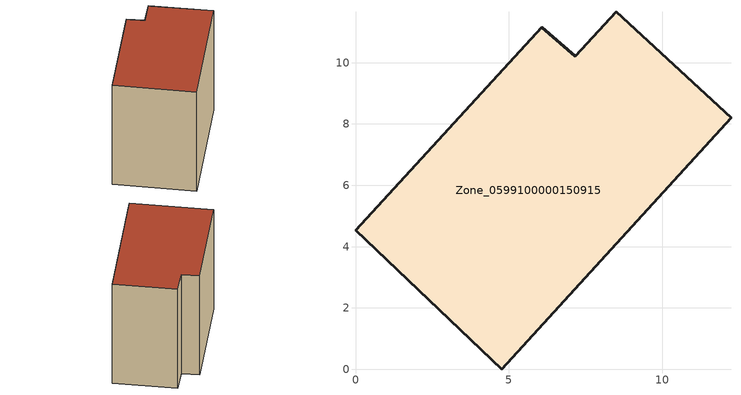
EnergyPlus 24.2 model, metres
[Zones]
Zone_0599100000150915
 floor ground (C_G): 0,4.53 6.08,11.15 7.17,10.21 8.5,11.66 12.25,8.21 4.77,0 z0
 wall outside (C_F): 6.08,11.15 0,4.53 4.77,0 12.25,8.21 8.5,11.66 7.17,10.21 6.08,11.15 z0:9.22
 roof outside (C_R): 12.25,8.21 8.5,11.66 7.17,10.21 6.08,11.15 0,4.53 4.77,0 z9.22
[BUILDING]
Pand.0599100000150915: North Axis=0; Terrain=City; Loads Convergence Tolerance Value=0.04; Temperature Convergence Tolerance Value=0.4; Solar Distribution=FullExterior; Maximum Number of Warmup Days=25; Minimum Number of Warmup Days=1
[Site:Location]
Rotterdam.The.Hague.AP_ZH_NLD Design_Conditions: Latitude=51.96; Longitude=4.45; Time Zone=1; Elevation=-4.5
[SITE:GROUNDTEMPERATURE:BUILDINGSURFACE]
18, 18, 18, 18, 18, 18, 18, 18, 18, 18, 18, 18
[MATERIAL] Thermal Absorptance=0.9; Solar Absorptance=0.7; Visible Absorptance=0.7
Name | Roughness | Thickness | Conductivity | Density | Specific Heat
G.D.1965 | MediumSmooth | 0.15 | 1 | 540 | 1210
F.D.1965 | Rough | 0.3 | 0.857143 | 1920 | 840
R.D.1965 | MediumRough | 0.2 | 0.08 | 1500 | 1000
[CONSTRUCTION]
C_G: G.D.1965
C_F: F.D.1965
C_R: R.D.1965
[ZONE]
Zone_0599100000150915: Type=1; Multiplier=1; Ceiling Height=Autocalculate; Volume=Autocalculate; Floor Area=autocalculate; Part of Total Floor Area=Yes
[ZONEINFILTRATION:DESIGNFLOWRATE]
Infil_Zone_0599100000150915: Zone or ZoneList or Space or SpaceList=Zone_0599100000150915; Schedule=AlwaysOn; Design Flow Rate Calculation Method=Flow/Area; Flow Rate per Floor Area=0.0042; Constant Term Coefficient=1; Temperature Term Coefficient=0; Velocity Term Coefficient=0; Velocity Squared Term Coefficient=0
[HVACTEMPLATE:ZONE:IDEALLOADSAIRSYSTEM]
Zone_0599100000150915: Maximum Heating Supply Air Temperature=50; Minimum Cooling Supply Air Temperature=13; Maximum Heating Supply Air Humidity Ratio=0.0156; Minimum Cooling Supply Air Humidity Ratio=0.0077; Heating Limit=NoLimit; Cooling Limit=NoLimit; Dehumidification Control Type=ConstantSensibleHeatRatio; Cooling Sensible Heat Ratio=0.7; Dehumidification Setpoint=60; Humidification Control Type=None; Humidification Setpoint=30; Outdoor Air Method=None; Outdoor Air Flow Rate per Person=0.00944; Outdoor Air Flow Rate per Zone Floor Area=0; Outdoor Air Flow Rate per Zone=0; Demand Controlled Ventilation Type=None; Outdoor Air Economizer Type=NoEconomizer; Heat Recovery Type=None; Sensible Heat Recovery Effectiveness=0.7; Latent Heat Recovery Effectiveness=0.65
[ZONECONTROL:THERMOSTAT]
ThermostatControl_Zone_0599100000150915: Zone or ZoneList=Zone_0599100000150915; Control Type Schedule=DualSetpointControlType; Control 1=Thermostat_Zone_0599100000150915; Temperature Difference Between Cutout And Setpoint=0
[THERMOSTATSETPOINT:DUALSETPOINT]
Thermostat_Zone_0599100000150915: Heating Setpoint Temperature Schedule=HeatingSetpoint_Zone_0599100000150915; Cooling Setpoint Temperature Schedule=CoolingSetpoint_Zone_0599100000150915
[SCHEDULE:COMPACT]
HeatingSetpoint_Zone_0599100000150915: Through: 12/31, For: AllDays, Until: 24:00, 21
CoolingSetpoint_Zone_0599100000150915: Through: 12/31, For: AllDays, Until: 24:00, 24
DualSetpointControlType: Through: 12/31, For: AllDays, Until: 24:00, 4
AlwaysOn: Through: 12/31, For: AllDays, Until: 24:00, 1
